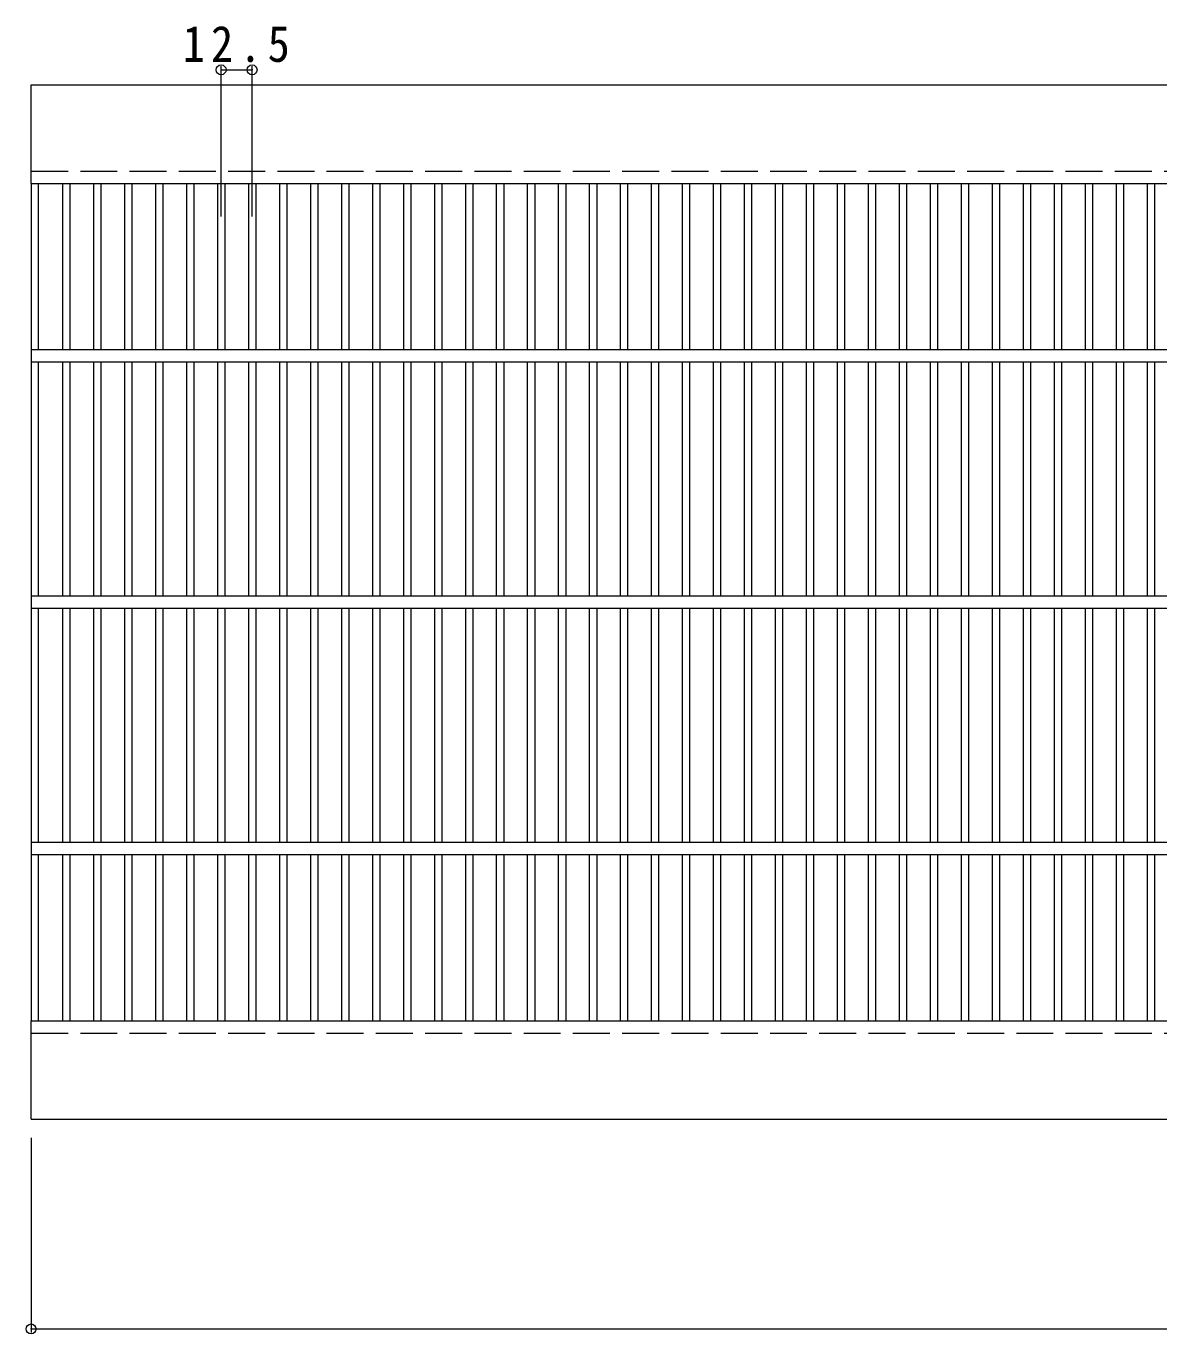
# Model space of a CAD drawing. Units: millimetres, scale not verified. Extents: x -756 to 910, y -687 to 607.
# Drawn here: x -756 to -296, y -33 to 498 of the extents above; entities that cross this region are included whole.
import ezdxf

# ---------------------------------------------------------------- set-up
doc = ezdxf.new("R2010")
doc.units = ezdxf.units.MM
doc.header["$LTSCALE"] = 5
doc.header["$PDMODE"] = 32
doc.header["$PDSIZE"] = 4
doc.linetypes.add('DASHED3', pattern=[4, 3, -1])
for name, color, linetype, lineweight in [('A-1_ピット', 2, 'Continuous', 9), ('A-2_蓋', 3, 'Continuous', 9), ('A-4_寸法', 7, 'Continuous', 9)]:
    doc.layers.add(name, color=color, linetype=linetype, lineweight=lineweight)
doc.styles.add('ＭＳ ゴシック', font='')
doc.styles.get('ＭＳ ゴシック').set_extended_font_data('MS Gothic')

msp = doc.modelspace()

# ---------------------------------------------------------------- linework, layer by layer
at = {"layer": 'A-1_ピット'}
for p, q in [((-753.757, 433.959), (-753.757, 473.959)), ((-753.757, 473.959), (243.243, 473.959)), ((-753.757, 433.959), (243.243, 433.959)), ((-753.757, 53.959), (243.243, 53.959))]:
    msp.add_line(p, q, dxfattribs=at)
at = {"layer": 'A-1_ピット', "linetype": 'DASHED3'}
for p, q in [((-753.757, 438.959), (243.243, 438.959)), ((-753.757, 88.959), (243.243, 88.959))]:
    msp.add_line(p, q, dxfattribs=at)
at = {"layer": 'A-1_ピット'}
msp.add_lwpolyline([(-753.757, 53.959), (-753.757, 93.959), (243.243, 93.959)], dxfattribs=at)
at = {"layer": 'A-2_蓋'}
for p, q in [((-753.757, 433.959), (-753.757, 261.46)), ((-750.757, 366.459), (-750.757, 433.959)), ((-740.997, 433.959), (-740.997, 366.459)), ((-737.997, 433.959), (-737.997, 366.459)), ((-728.417, 433.959), (-728.417, 366.459)), ((-725.417, 433.959), (-725.417, 366.459)), ((-715.837, 433.959), (-715.837, 366.459)), ((-712.837, 433.959), (-712.837, 366.459)), ((-703.257, 433.959), (-703.257, 366.459)), ((-700.257, 433.959), (-700.257, 366.459)), ((-690.677, 433.959), (-690.677, 366.459)), ((-687.677, 433.959), (-687.677, 366.459)), ((-678.097, 433.959), (-678.097, 366.459)), ((-675.097, 433.959), (-675.097, 366.459)), ((-665.517, 433.959), (-665.517, 366.459)), ((-662.517, 433.959), (-662.517, 366.459)), ((-652.937, 433.959), (-652.937, 366.459)), ((-649.937, 433.959), (-649.937, 366.459)), ((-640.357, 433.959), (-640.357, 366.459)), ((-637.357, 433.959), (-637.357, 366.459)), ((-627.777, 433.959), (-627.777, 366.459)), ((-624.777, 433.959), (-624.777, 366.459)), ((-615.197, 433.959), (-615.197, 366.459)), ((-612.197, 433.959), (-612.197, 366.459)), ((-602.617, 433.959), (-602.617, 366.459)), ((-599.617, 433.959), (-599.617, 366.459)), ((-590.037, 433.959), (-590.037, 366.459)), ((-587.037, 433.959), (-587.037, 366.459)), ((-577.457, 433.959), (-577.457, 366.459)), ((-574.457, 433.959), (-574.457, 366.459)), ((-564.877, 433.959), (-564.877, 366.459)), ((-561.877, 433.959), (-561.877, 366.459)), ((-552.297, 433.959), (-552.297, 366.459)), ((-549.297, 433.959), (-549.297, 366.459)), ((-539.717, 433.959), (-539.717, 366.459)), ((-536.717, 433.959), (-536.717, 366.459)), ((-527.137, 433.959), (-527.137, 366.459)), ((-524.137, 433.959), (-524.137, 366.459)), ((-514.557, 433.959), (-514.557, 366.459)), ((-511.557, 433.959), (-511.557, 366.459)), ((-501.977, 433.959), (-501.977, 366.459)), ((-498.977, 433.959), (-498.977, 366.459)), ((-489.397, 433.959), (-489.397, 366.459)), ((-486.397, 433.959), (-486.397, 366.459)), ((-476.817, 433.959), (-476.817, 366.459)), ((-473.817, 433.959), (-473.817, 366.459)), ((-464.237, 433.959), (-464.237, 366.459)), ((-461.237, 433.959), (-461.237, 366.459)), ((-451.657, 433.959), (-451.657, 366.459)), ((-448.657, 433.959), (-448.657, 366.459)), ((-439.077, 433.959), (-439.077, 366.459)), ((-436.077, 433.959), (-436.077, 366.459)), ((-426.497, 433.959), (-426.497, 366.459)), ((-423.497, 433.959), (-423.497, 366.459)), ((-413.917, 433.959), (-413.917, 366.459)), ((-410.917, 433.959), (-410.917, 366.459)), ((-401.337, 433.959), (-401.337, 366.459)), ((-398.336, 433.959), (-398.336, 366.459)), ((-388.757, 433.959), (-388.757, 366.459)), ((-385.757, 433.959), (-385.757, 366.459)), ((-376.177, 433.959), (-376.177, 366.459)), ((-373.176, 433.959), (-373.176, 366.459)), ((-363.597, 433.959), (-363.597, 366.459)), ((-360.597, 433.959), (-360.597, 366.459)), ((-351.017, 433.959), (-351.017, 366.459)), ((-348.017, 433.959), (-348.017, 366.459)), ((-338.437, 433.959), (-338.437, 366.459)), ((-335.437, 433.959), (-335.437, 366.459)), ((-325.857, 433.959), (-325.857, 366.459)), ((-322.857, 433.959), (-322.857, 366.459)), ((-313.277, 433.959), (-313.277, 366.459)), ((-310.277, 433.959), (-310.277, 366.459)), ((-300.697, 433.959), (-300.697, 366.459)), ((-297.697, 433.959), (-297.697, 366.459)), ((-753.757, 366.459), (243.243, 366.459)), ((-753.757, 361.46), (243.243, 361.46)), ((-750.757, 266.459), (-750.757, 361.46)), ((-740.997, 361.46), (-740.997, 266.459)), ((-737.997, 361.46), (-737.997, 266.459)), ((-728.417, 361.46), (-728.417, 266.459)), ((-725.417, 361.46), (-725.417, 266.459)), ((-715.837, 361.46), (-715.837, 266.459)), ((-712.837, 361.46), (-712.837, 266.459)), ((-703.257, 361.46), (-703.257, 266.459)), ((-700.257, 361.46), (-700.257, 266.459)), ((-690.677, 361.46), (-690.677, 266.459)), ((-687.677, 361.46), (-687.677, 266.459)), ((-678.097, 361.46), (-678.097, 266.459)), ((-675.097, 361.46), (-675.097, 266.459)), ((-665.517, 361.46), (-665.517, 266.459)), ((-662.517, 361.46), (-662.517, 266.459)), ((-652.937, 361.46), (-652.937, 266.459)), ((-649.937, 361.46), (-649.937, 266.459)), ((-640.357, 361.46), (-640.357, 266.459)), ((-637.357, 361.46), (-637.357, 266.459)), ((-627.777, 361.46), (-627.777, 266.459)), ((-624.777, 361.46), (-624.777, 266.459)), ((-615.197, 361.46), (-615.197, 266.459)), ((-612.197, 361.46), (-612.197, 266.459)), ((-602.617, 361.46), (-602.617, 266.459)), ((-599.617, 361.46), (-599.617, 266.459)), ((-590.037, 361.46), (-590.037, 266.459)), ((-587.037, 361.46), (-587.037, 266.459)), ((-577.457, 361.46), (-577.457, 266.459)), ((-574.457, 361.46), (-574.457, 266.459)), ((-564.877, 361.46), (-564.877, 266.459)), ((-561.877, 361.46), (-561.877, 266.459)), ((-552.297, 361.46), (-552.297, 266.459)), ((-549.297, 361.46), (-549.297, 266.459)), ((-539.717, 361.46), (-539.717, 266.459)), ((-536.717, 361.46), (-536.717, 266.459)), ((-527.137, 361.46), (-527.137, 266.459)), ((-524.137, 361.46), (-524.137, 266.459)), ((-514.557, 361.46), (-514.557, 266.459)), ((-511.557, 361.46), (-511.557, 266.459)), ((-501.977, 361.46), (-501.977, 266.459)), ((-498.977, 361.46), (-498.977, 266.459)), ((-489.397, 361.46), (-489.397, 266.459)), ((-486.397, 361.46), (-486.397, 266.459)), ((-476.817, 361.46), (-476.817, 266.459)), ((-473.817, 361.46), (-473.817, 266.459)), ((-464.237, 361.46), (-464.237, 266.459)), ((-461.237, 361.46), (-461.237, 266.459)), ((-451.657, 361.46), (-451.657, 266.459)), ((-448.657, 361.46), (-448.657, 266.459)), ((-439.077, 361.46), (-439.077, 266.459)), ((-436.077, 361.46), (-436.077, 266.459)), ((-426.497, 361.46), (-426.497, 266.459)), ((-423.497, 361.46), (-423.497, 266.459)), ((-413.917, 361.46), (-413.917, 266.459)), ((-410.917, 361.46), (-410.917, 266.459)), ((-401.337, 361.46), (-401.337, 266.459)), ((-398.336, 361.46), (-398.336, 266.459)), ((-388.757, 361.46), (-388.757, 266.459)), ((-385.757, 361.46), (-385.757, 266.459)), ((-376.177, 361.46), (-376.177, 266.459)), ((-373.176, 361.46), (-373.176, 266.459)), ((-363.597, 361.46), (-363.597, 266.459)), ((-360.597, 361.46), (-360.597, 266.459)), ((-351.017, 361.46), (-351.017, 266.459)), ((-348.017, 361.46), (-348.017, 266.459)), ((-338.437, 361.46), (-338.437, 266.459)), ((-335.437, 361.46), (-335.437, 266.459)), ((-325.857, 361.46), (-325.857, 266.459)), ((-322.857, 361.46), (-322.857, 266.459)), ((-313.277, 361.46), (-313.277, 266.459)), ((-310.277, 361.46), (-310.277, 266.459)), ((-300.697, 361.46), (-300.697, 266.459)), ((-297.697, 361.46), (-297.697, 266.459)), ((-753.757, 266.459), (243.243, 266.459)), ((-753.757, 261.46), (243.243, 261.46)), ((-753.757, 261.459), (-753.757, 93.959)), ((-750.757, 166.459), (-750.757, 261.459)), ((-740.997, 261.459), (-740.997, 166.459)), ((-737.997, 261.459), (-737.997, 166.459)), ((-728.417, 261.459), (-728.417, 166.459)), ((-725.417, 261.459), (-725.417, 166.459)), ((-715.837, 261.459), (-715.837, 166.459)), ((-712.837, 261.459), (-712.837, 166.459)), ((-703.257, 261.459), (-703.257, 166.459)), ((-700.257, 261.459), (-700.257, 166.459)), ((-690.677, 261.459), (-690.677, 166.459)), ((-687.677, 261.459), (-687.677, 166.459)), ((-678.097, 261.459), (-678.097, 166.459)), ((-675.097, 261.459), (-675.097, 166.459)), ((-665.517, 261.459), (-665.517, 166.459)), ((-662.517, 261.459), (-662.517, 166.459)), ((-652.937, 261.459), (-652.937, 166.459)), ((-649.937, 261.459), (-649.937, 166.459)), ((-640.357, 261.459), (-640.357, 166.459)), ((-637.357, 261.459), (-637.357, 166.459)), ((-627.777, 261.459), (-627.777, 166.459)), ((-624.777, 261.459), (-624.777, 166.459)), ((-615.197, 261.459), (-615.197, 166.459)), ((-612.197, 261.459), (-612.197, 166.459)), ((-602.617, 261.459), (-602.617, 166.459)), ((-599.617, 261.459), (-599.617, 166.459)), ((-590.037, 261.459), (-590.037, 166.459)), ((-587.037, 261.459), (-587.037, 166.459)), ((-577.457, 261.459), (-577.457, 166.459)), ((-574.457, 261.459), (-574.457, 166.459)), ((-564.877, 261.459), (-564.877, 166.459)), ((-561.877, 261.459), (-561.877, 166.459)), ((-552.297, 261.459), (-552.297, 166.459)), ((-549.297, 261.459), (-549.297, 166.459)), ((-539.717, 261.459), (-539.717, 166.459)), ((-536.717, 261.459), (-536.717, 166.459)), ((-527.137, 261.459), (-527.137, 166.459)), ((-524.137, 261.459), (-524.137, 166.459)), ((-514.557, 261.459), (-514.557, 166.459)), ((-511.557, 261.459), (-511.557, 166.459)), ((-501.977, 261.459), (-501.977, 166.459)), ((-498.977, 261.459), (-498.977, 166.459)), ((-489.397, 261.459), (-489.397, 166.459)), ((-486.397, 261.459), (-486.397, 166.459)), ((-476.817, 261.459), (-476.817, 166.459)), ((-473.817, 261.459), (-473.817, 166.459)), ((-464.237, 261.459), (-464.237, 166.459)), ((-461.237, 261.459), (-461.237, 166.459)), ((-451.657, 261.459), (-451.657, 166.459)), ((-448.657, 261.459), (-448.657, 166.459)), ((-439.077, 261.459), (-439.077, 166.459)), ((-436.077, 261.459), (-436.077, 166.459)), ((-426.497, 261.459), (-426.497, 166.459)), ((-423.497, 261.459), (-423.497, 166.459)), ((-413.917, 261.459), (-413.917, 166.459)), ((-410.917, 261.459), (-410.917, 166.459)), ((-401.337, 261.459), (-401.337, 166.459)), ((-398.336, 261.459), (-398.336, 166.459)), ((-388.757, 261.459), (-388.757, 166.459)), ((-385.757, 261.459), (-385.757, 166.459)), ((-376.177, 261.459), (-376.177, 166.459)), ((-373.176, 261.459), (-373.176, 166.459)), ((-363.597, 261.459), (-363.597, 166.459)), ((-360.597, 261.459), (-360.597, 166.459)), ((-351.017, 261.459), (-351.017, 166.459)), ((-348.017, 261.459), (-348.017, 166.459)), ((-338.437, 261.459), (-338.437, 166.459)), ((-335.437, 261.459), (-335.437, 166.459)), ((-325.857, 261.459), (-325.857, 166.459)), ((-322.857, 261.459), (-322.857, 166.459)), ((-313.277, 261.459), (-313.277, 166.459)), ((-310.277, 261.459), (-310.277, 166.459)), ((-300.697, 261.459), (-300.697, 166.459)), ((-297.697, 261.459), (-297.697, 166.459)), ((-753.757, 166.459), (243.243, 166.459)), ((-753.757, 161.459), (243.243, 161.459)), ((-750.757, 93.959), (-750.757, 161.459)), ((-740.997, 161.459), (-740.997, 93.959)), ((-737.997, 161.459), (-737.997, 93.959)), ((-728.417, 161.459), (-728.417, 93.959)), ((-725.417, 161.459), (-725.417, 93.959)), ((-715.837, 161.459), (-715.837, 93.959)), ((-712.837, 161.459), (-712.837, 93.959)), ((-703.257, 161.459), (-703.257, 93.959)), ((-700.257, 161.459), (-700.257, 93.959)), ((-690.677, 161.459), (-690.677, 93.959)), ((-687.677, 161.459), (-687.677, 93.959)), ((-678.097, 161.459), (-678.097, 93.959)), ((-675.097, 161.459), (-675.097, 93.959)), ((-665.517, 161.459), (-665.517, 93.959)), ((-662.517, 161.459), (-662.517, 93.959)), ((-652.937, 161.459), (-652.937, 93.959)), ((-649.937, 161.459), (-649.937, 93.959)), ((-640.357, 161.459), (-640.357, 93.959)), ((-637.357, 161.459), (-637.357, 93.959)), ((-627.777, 161.459), (-627.777, 93.959)), ((-624.777, 161.459), (-624.777, 93.959)), ((-615.197, 161.459), (-615.197, 93.959)), ((-612.197, 161.459), (-612.197, 93.959)), ((-602.617, 161.459), (-602.617, 93.959)), ((-599.617, 161.459), (-599.617, 93.959)), ((-590.037, 161.459), (-590.037, 93.959)), ((-587.037, 161.459), (-587.037, 93.959)), ((-577.457, 161.459), (-577.457, 93.959)), ((-574.457, 161.459), (-574.457, 93.959)), ((-564.877, 161.459), (-564.877, 93.959)), ((-561.877, 161.459), (-561.877, 93.959)), ((-552.297, 161.459), (-552.297, 93.959)), ((-549.297, 161.459), (-549.297, 93.959)), ((-539.717, 161.459), (-539.717, 93.959)), ((-536.717, 161.459), (-536.717, 93.959)), ((-527.137, 161.459), (-527.137, 93.959)), ((-524.137, 161.459), (-524.137, 93.959)), ((-514.557, 161.459), (-514.557, 93.959)), ((-511.557, 161.459), (-511.557, 93.959)), ((-501.977, 161.459), (-501.977, 93.959)), ((-498.977, 161.459), (-498.977, 93.959)), ((-489.397, 161.459), (-489.397, 93.959)), ((-486.397, 161.459), (-486.397, 93.959)), ((-476.817, 161.459), (-476.817, 93.959)), ((-473.817, 161.459), (-473.817, 93.959)), ((-464.237, 161.459), (-464.237, 93.959)), ((-461.237, 161.459), (-461.237, 93.959)), ((-451.657, 161.459), (-451.657, 93.959)), ((-448.657, 161.459), (-448.657, 93.959)), ((-439.077, 161.459), (-439.077, 93.959)), ((-436.077, 161.459), (-436.077, 93.959)), ((-426.497, 161.459), (-426.497, 93.959)), ((-423.497, 161.459), (-423.497, 93.959)), ((-413.917, 161.459), (-413.917, 93.959)), ((-410.917, 161.459), (-410.917, 93.959)), ((-401.337, 161.459), (-401.337, 93.959)), ((-398.336, 161.459), (-398.336, 93.959)), ((-388.757, 161.459), (-388.757, 93.959)), ((-385.757, 161.459), (-385.757, 93.959)), ((-376.177, 161.459), (-376.177, 93.959)), ((-373.176, 161.459), (-373.176, 93.959)), ((-363.597, 161.459), (-363.597, 93.959)), ((-360.597, 161.459), (-360.597, 93.959)), ((-351.017, 161.459), (-351.017, 93.959)), ((-348.017, 161.459), (-348.017, 93.959)), ((-338.437, 161.459), (-338.437, 93.959)), ((-335.437, 161.459), (-335.437, 93.959)), ((-325.857, 161.459), (-325.857, 93.959)), ((-322.857, 161.459), (-322.857, 93.959)), ((-313.277, 161.459), (-313.277, 93.959)), ((-310.277, 161.459), (-310.277, 93.959)), ((-300.697, 161.459), (-300.697, 93.959)), ((-297.697, 161.459), (-297.697, 93.959))]:
    msp.add_line(p, q, dxfattribs=at)
at = {"layer": 'A-4_寸法'}
for p, q in [((-676.597, 420.458), (-676.597, 481.539)), ((-676.597, 480.039), (-664.017, 480.039)), ((-664.017, 420.458), (-664.017, 481.539)), ((-753.757, 46.459), (-753.757, -32.676)), ((-753.757, -31.176), (243.243, -31.176))]:
    msp.add_line(p, q, dxfattribs=at)
for p in [(-676.597, 480.039), (-664.017, 480.039), (-753.757, -31.176)]:
    msp.add_point(p, dxfattribs=at)

# ---------------------------------------------------------------- texts
at = {"layer": 'A-4_寸法', "color": 2, "insert": (-692.182, 483.039), "char_height": 14.66, "attachment_point": 7, "style": 'ＭＳ ゴシック'}
msp.add_mtext('\\T1.28;\\W0.9;12.5', dxfattribs=at)

doc.saveas('drawing.dxf')
